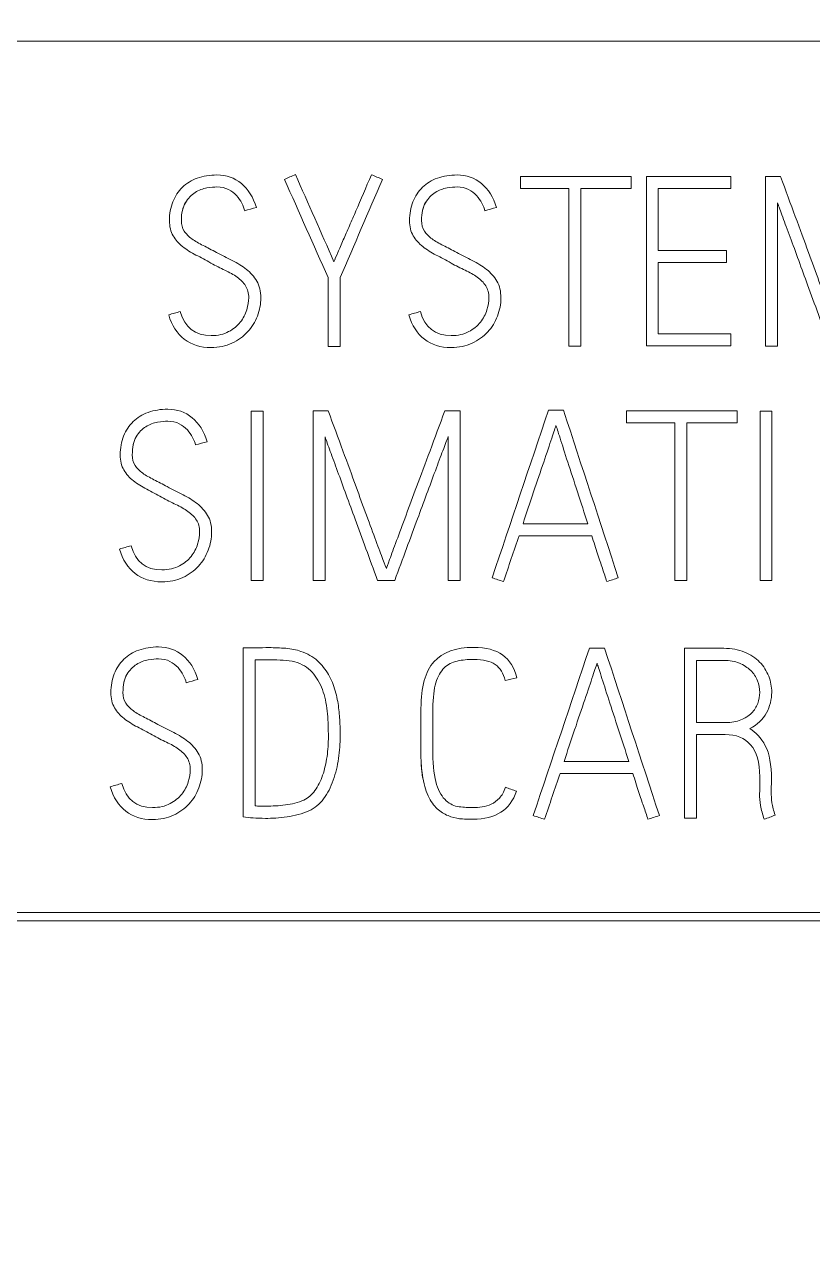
# Model space of a CAD drawing. Header units: millimetres. Extents: x 0 to 1189, y 0 to 841.
# Drawn here: x 1012.68 to 1021.97, y 307.97 to 322.42 of the extents above; entities that cross this region are included whole.
import ezdxf

# ---------------------------------------------------------------- set-up
doc = ezdxf.new("R2010")
doc.units = ezdxf.units.MM
doc.layers.add('1', color=7, linetype='Continuous')

msp = doc.modelspace()

# ---------------------------------------------------------------- linework, layer by layer
at = {"layer": '1', "color": 7, "linetype": 'Continuous', "lineweight": 13}
for p, q in [((1035.36, 322.225), (985.932, 322.225)), ((1031.925, 311.961), (882.266, 311.961)), ((882.368, 311.861), (1031.825, 311.861))]:
    msp.add_line(p, q, dxfattribs=at)
for points, knots in [([(950.48, 224.19), (898.21, 224.19), (842.672, 224.19), (783.868, 224.19), (777.143, 224.19), (773.452, 224.19), (772.941, 224.19), (772.593, 224.19), (772.362, 224.19), (771.984, 224.197), (770.669, 224.274), (768.364, 224.788), (765.613, 226.213), (763.316, 228.292), (761.893, 230.477), (761.135, 232.357), (760.808, 233.611), (760.648, 234.609), (760.587, 235.255), (760.568, 235.699), (760.562, 235.924), (760.562, 236.058), (760.562, 236.216), (760.561, 236.445), (760.562, 237.055), (760.562, 237.972), (760.561, 238.996), (760.562, 245.938), (760.562, 259.005), (760.562, 298.004), (760.561, 356.81), (760.562, 415.607), (760.561, 449.918), (760.562, 458.897), (760.561, 461.761), (760.562, 463.181), (760.561, 463.91), (760.562, 464.25), (760.562, 464.466), (760.565, 464.602), (760.567, 464.681), (760.585, 465.198), (760.689, 466.243), (761.139, 468.204), (762.201, 470.586), (764.142, 473), (766.634, 474.84), (769.058, 475.801), (770.812, 476.128), (771.698, 476.205), (772.208, 476.226), (772.877, 476.227), (773.791, 476.227), (775.425, 476.227), (779.916, 476.227), (790.535, 476.227), (852.604, 476.227), (963.681, 476.227), (1071.488, 476.227), (1130.292, 476.227), (1137.017, 476.227), (1140.708, 476.227), (1141.22, 476.227), (1141.568, 476.227), (1141.799, 476.227), (1142.176, 476.22), (1143.491, 476.143), (1145.796, 475.628), (1148.547, 474.204), (1150.844, 472.125), (1152.267, 469.94), (1153.026, 468.06), (1153.353, 466.806), (1153.512, 465.807), (1153.573, 465.161), (1153.593, 464.718), (1153.598, 464.492), (1153.598, 464.359), (1153.599, 464.201), (1153.599, 463.972), (1153.599, 463.361), (1153.599, 462.444), (1153.599, 461.421), (1153.599, 454.479), (1153.599, 441.411), (1153.599, 402.413), (1153.599, 343.606), (1153.599, 284.809), (1153.599, 250.498), (1153.599, 241.52), (1153.599, 238.655), (1153.599, 237.235), (1153.599, 236.506), (1153.599, 236.167), (1153.598, 235.951), (1153.595, 235.814), (1153.593, 235.735), (1153.575, 235.218), (1153.471, 234.174), (1153.021, 232.213), (1151.96, 229.831), (1150.019, 227.417), (1147.526, 225.577), (1145.102, 224.616), (1143.349, 224.288), (1142.463, 224.211), (1141.952, 224.19), (1141.284, 224.189), (1140.369, 224.19), (1138.735, 224.189), (1134.244, 224.19), (1123.625, 224.189), (1061.556, 224.19), (1002.751, 224.19), (950.48, 224.19)], [0, 0, 0, 0, 0.125, 0.132812, 0.140625, 0.141113, 0.141602, 0.141846, 0.141968, 0.14209, 0.142578, 0.144531, 0.146484, 0.148438, 0.150391, 0.151367, 0.152344, 0.152832, 0.15332, 0.153564, 0.153687, 0.153748, 0.153809, 0.154053, 0.154297, 0.155273, 0.15625, 0.156738, 0.171875, 0.1875, 0.25, 0.3125, 0.328125, 0.332031, 0.333984, 0.334961, 0.335449, 0.335693, 0.335815, 0.335876, 0.335938, 0.335968, 0.336914, 0.337891, 0.339844, 0.341797, 0.34375, 0.345703, 0.34668, 0.347168, 0.347412, 0.347656, 0.348633, 0.349609, 0.351562, 0.359375, 0.375, 0.5, 0.625, 0.632812, 0.640625, 0.641113, 0.641602, 0.641846, 0.641968, 0.64209, 0.642578, 0.644531, 0.646484, 0.648438, 0.650391, 0.651367, 0.652344, 0.652832, 0.65332, 0.653564, 0.653687, 0.653748, 0.653809, 0.654053, 0.654297, 0.655273, 0.65625, 0.656738, 0.671875, 0.6875, 0.75, 0.8125, 0.828125, 0.832031, 0.833984, 0.834961, 0.835449, 0.835693, 0.835815, 0.835876, 0.835938, 0.835968, 0.836914, 0.837891, 0.839844, 0.841797, 0.84375, 0.845703, 0.84668, 0.847168, 0.847412, 0.847656, 0.848633, 0.849609, 0.851562, 0.859375, 0.875, 1, 1, 1, 1]), ([(950.48, 229.19), (1002.751, 229.19), (1061.556, 229.19), (1123.625, 229.189), (1134.244, 229.19), (1138.735, 229.189), (1140.37, 229.19), (1141.282, 229.189), (1141.846, 229.19), (1142.143, 229.202), (1142.671, 229.248), (1143.709, 229.442), (1145.079, 229.985), (1146.528, 231.055), (1147.657, 232.459), (1148.257, 233.804), (1148.527, 234.984), (1148.584, 235.552), (1148.596, 235.897), (1148.597, 235.942), (1148.598, 236.007), (1148.599, 236.173), (1148.599, 236.508), (1148.599, 237.235), (1148.599, 238.656), (1148.599, 241.52), (1148.599, 250.498), (1148.599, 284.809), (1148.599, 343.606), (1148.599, 402.413), (1148.599, 441.411), (1148.599, 454.479), (1148.599, 461.42), (1148.599, 462.444), (1148.599, 463.364), (1148.599, 463.97), (1148.599, 464.192), (1148.598, 464.347), (1148.598, 464.426), (1148.595, 464.548), (1148.583, 464.816), (1148.549, 465.178), (1148.453, 465.778), (1148.269, 466.487), (1147.812, 467.618), (1147.008, 468.853), (1145.673, 470.062), (1144.073, 470.89), (1142.795, 471.175), (1141.985, 471.223), (1141.755, 471.227), (1141.567, 471.227), (1141.218, 471.227), (1140.709, 471.227), (1137.018, 471.227), (1130.292, 471.227), (1071.488, 471.227), (963.681, 471.227), (852.604, 471.227), (790.535, 471.227), (779.916, 471.227), (775.426, 471.227), (773.79, 471.227), (772.879, 471.227), (772.314, 471.227), (772.018, 471.214), (771.489, 471.168), (770.451, 470.975), (769.081, 470.431), (767.632, 469.362), (766.503, 467.958), (765.904, 466.612), (765.633, 465.433), (765.577, 464.865), (765.565, 464.52), (765.563, 464.474), (765.562, 464.409), (765.562, 464.243), (765.561, 463.909), (765.562, 463.182), (765.561, 461.761), (765.562, 458.897), (765.561, 449.918), (765.562, 415.607), (765.561, 356.81), (765.562, 298.004), (765.562, 259.005), (765.562, 245.938), (765.561, 238.996), (765.562, 237.973), (765.562, 237.053), (765.561, 236.447), (765.562, 236.225), (765.562, 236.07), (765.562, 235.991), (765.565, 235.869), (765.577, 235.601), (765.611, 235.238), (765.707, 234.638), (765.892, 233.929), (766.348, 232.798), (767.152, 231.564), (768.488, 230.355), (770.087, 229.527), (771.365, 229.241), (772.176, 229.194), (772.406, 229.19), (772.594, 229.19), (772.943, 229.19), (773.452, 229.19), (777.143, 229.19), (783.868, 229.19), (842.672, 229.19), (898.21, 229.19), (950.48, 229.19)], [0, 0, 0, 0, 0.125, 0.140625, 0.148438, 0.150391, 0.151367, 0.152344, 0.152588, 0.152832, 0.15332, 0.154297, 0.15625, 0.158203, 0.160156, 0.162109, 0.163086, 0.164032, 0.164062, 0.164124, 0.164185, 0.164307, 0.164551, 0.165039, 0.166016, 0.167969, 0.171875, 0.1875, 0.25, 0.3125, 0.328125, 0.343262, 0.34375, 0.344727, 0.345703, 0.345947, 0.346191, 0.346252, 0.346313, 0.346436, 0.34668, 0.347168, 0.347656, 0.348633, 0.349609, 0.351562, 0.353516, 0.355469, 0.357422, 0.35791, 0.358032, 0.358154, 0.358398, 0.358887, 0.359375, 0.367188, 0.375, 0.5, 0.625, 0.640625, 0.648438, 0.650391, 0.651367, 0.652344, 0.652588, 0.652832, 0.65332, 0.654297, 0.65625, 0.658203, 0.660156, 0.662109, 0.663086, 0.664032, 0.664062, 0.664124, 0.664185, 0.664307, 0.664551, 0.665039, 0.666016, 0.667969, 0.671875, 0.6875, 0.75, 0.8125, 0.828125, 0.843262, 0.84375, 0.844727, 0.845703, 0.845947, 0.846191, 0.846252, 0.846313, 0.846436, 0.84668, 0.847168, 0.847656, 0.848633, 0.849609, 0.851562, 0.853516, 0.855469, 0.857422, 0.85791, 0.858032, 0.858154, 0.858398, 0.858887, 0.859375, 0.867188, 0.875, 1, 1, 1, 1]), ([(1015.414, 320.265), (1015.377, 320.388), (1015.318, 320.482), (1015.157, 320.615), (1015.061, 320.648), (1014.865, 320.648), (1014.788, 320.636), (1014.649, 320.586), (1014.591, 320.55), (1014.495, 320.456), (1014.457, 320.399), (1014.43, 320.332)], [0, 0, 0, 0, 0.232472, 0.232472, 0.465525, 0.465525, 0.643868, 0.643868, 0.821934, 0.821934, 1, 1, 1, 1]), ([(1016.77, 320.651), (1016.705, 320.499), (1016.644, 320.357), (1016.563, 320.167), (1016.538, 320.109), (1016.486, 319.992), (1016.462, 319.936), (1016.416, 319.829), (1016.394, 319.78), (1016.375, 319.736)], [0, 0, 0, 0, 0.436564, 0.436564, 0.623629, 0.623629, 0.811098, 0.811098, 1, 1, 1, 1]), ([(1018.243, 320.265), (1018.207, 320.388), (1018.148, 320.482), (1017.987, 320.615), (1017.891, 320.648), (1017.695, 320.648), (1017.618, 320.636), (1017.479, 320.586), (1017.421, 320.55), (1017.324, 320.456), (1017.287, 320.399), (1017.26, 320.332)], [0, 0, 0, 0, 0.232472, 0.232472, 0.465525, 0.465525, 0.643868, 0.643868, 0.821934, 0.821934, 1, 1, 1, 1]), ([(1014.945, 319.736), (1014.889, 319.765), (1014.837, 319.792), (1014.737, 319.843), (1014.693, 319.868), (1014.617, 319.922), (1014.587, 319.953), (1014.542, 320.021), (1014.531, 320.062), (1014.531, 320.199), (1014.547, 320.269), (1014.61, 320.375), (1014.648, 320.415), (1014.737, 320.47), (1014.783, 320.488), (1014.879, 320.503), (1014.919, 320.507), (1015.002, 320.507), (1015.047, 320.497), (1015.123, 320.458), (1015.155, 320.434), (1015.207, 320.377), (1015.227, 320.346), (1015.259, 320.282), (1015.27, 320.253), (1015.278, 320.227)], [0, 0, 0, 0, 0.042387, 0.042387, 0.085004, 0.085004, 0.127442, 0.127442, 0.169689, 0.169689, 0.247935, 0.247935, 0.32618, 0.32618, 0.404694, 0.404694, 0.483208, 0.483208, 0.612376, 0.612376, 0.741544, 0.741544, 0.869959, 0.869959, 1, 1, 1, 1]), ([(1014.544, 320.232), (1014.552, 320.267), (1014.563, 320.297), (1014.61, 320.375), (1014.648, 320.415), (1014.737, 320.47), (1014.783, 320.488), (1014.879, 320.503), (1014.919, 320.507), (1015.002, 320.507), (1015.047, 320.497), (1015.123, 320.458), (1015.155, 320.434), (1015.207, 320.377), (1015.227, 320.346), (1015.259, 320.282), (1015.27, 320.253), (1015.278, 320.227)], [0, 0, 0, 0, 0.048226, 0.048226, 0.147249, 0.147249, 0.246612, 0.246612, 0.345975, 0.345975, 0.509444, 0.509444, 0.672912, 0.672912, 0.835427, 0.835427, 1, 1, 1, 1]), ([(1017.775, 319.736), (1017.719, 319.765), (1017.666, 319.792), (1017.567, 319.843), (1017.523, 319.868), (1017.447, 319.922), (1017.417, 319.953), (1017.372, 320.021), (1017.361, 320.062), (1017.361, 320.199), (1017.377, 320.269), (1017.44, 320.375), (1017.478, 320.415), (1017.567, 320.47), (1017.613, 320.488), (1017.709, 320.503), (1017.749, 320.507), (1017.832, 320.507), (1017.877, 320.497), (1017.953, 320.458), (1017.984, 320.434), (1018.036, 320.377), (1018.057, 320.346), (1018.089, 320.282), (1018.1, 320.253), (1018.108, 320.227)], [0, 0, 0, 0, 0.042387, 0.042387, 0.085004, 0.085004, 0.127442, 0.127442, 0.169689, 0.169689, 0.247935, 0.247935, 0.32618, 0.32618, 0.404694, 0.404694, 0.483208, 0.483208, 0.612376, 0.612376, 0.741544, 0.741544, 0.869959, 0.869959, 1, 1, 1, 1]), ([(1017.374, 320.232), (1017.381, 320.267), (1017.393, 320.297), (1017.44, 320.375), (1017.478, 320.415), (1017.567, 320.47), (1017.613, 320.488), (1017.709, 320.503), (1017.749, 320.507), (1017.832, 320.507), (1017.877, 320.497), (1017.953, 320.458), (1017.984, 320.434), (1018.036, 320.377), (1018.057, 320.346), (1018.089, 320.282), (1018.1, 320.253), (1018.108, 320.227)], [0, 0, 0, 0, 0.048226, 0.048226, 0.147249, 0.147249, 0.246612, 0.246612, 0.345975, 0.345975, 0.509444, 0.509444, 0.672912, 0.672912, 0.835427, 0.835427, 1, 1, 1, 1]), ([(1014.43, 320.332), (1014.403, 320.265), (1014.39, 320.192), (1014.39, 320.04), (1014.404, 319.981), (1014.462, 319.884), (1014.499, 319.842), (1014.592, 319.768), (1014.644, 319.735), (1014.761, 319.676), (1014.819, 319.644), (1014.935, 319.579), (1014.991, 319.551), (1015.098, 319.501), (1015.146, 319.474), (1015.229, 319.415), (1015.263, 319.381), (1015.312, 319.305), (1015.325, 319.258), (1015.325, 319.158), (1015.317, 319.111), (1015.285, 319.007), (1015.26, 318.959), (1015.19, 318.87), (1015.144, 318.833), (1015.031, 318.772), (1014.963, 318.756), (1014.691, 318.756), (1014.569, 318.851), (1014.518, 319.04)], [0, 0, 0, 0, 0.084609, 0.084609, 0.157936, 0.157936, 0.231264, 0.231264, 0.304526, 0.304526, 0.377962, 0.377962, 0.448587, 0.448587, 0.518849, 0.518849, 0.589764, 0.589764, 0.661418, 0.661418, 0.714841, 0.714841, 0.768167, 0.768167, 0.821493, 0.821493, 0.875067, 0.875067, 1, 1, 1, 1]), ([(1017.26, 320.332), (1017.233, 320.265), (1017.22, 320.192), (1017.22, 320.04), (1017.234, 319.981), (1017.292, 319.884), (1017.329, 319.842), (1017.422, 319.768), (1017.474, 319.735), (1017.59, 319.676), (1017.649, 319.644), (1017.765, 319.579), (1017.821, 319.551), (1017.928, 319.501), (1017.976, 319.474), (1018.059, 319.415), (1018.092, 319.381), (1018.142, 319.305), (1018.155, 319.258), (1018.155, 319.158), (1018.147, 319.111), (1018.115, 319.007), (1018.09, 318.959), (1018.02, 318.87), (1017.974, 318.833), (1017.861, 318.772), (1017.792, 318.756), (1017.52, 318.756), (1017.399, 318.851), (1017.347, 319.04)], [0, 0, 0, 0, 0.084609, 0.084609, 0.157936, 0.157936, 0.231264, 0.231264, 0.304526, 0.304526, 0.377962, 0.377962, 0.448587, 0.448587, 0.518849, 0.518849, 0.589764, 0.589764, 0.661418, 0.661418, 0.714841, 0.714841, 0.768167, 0.768167, 0.821493, 0.821493, 0.875067, 0.875067, 1, 1, 1, 1]), ([(1021.556, 320.321), (1021.571, 320.278), (1021.591, 320.222), (1021.643, 320.081), (1021.672, 320.003), (1021.737, 319.829), (1021.771, 319.737), (1021.841, 319.543), (1021.876, 319.447), (1021.994, 319.129), (1022.08, 318.889), (1022.175, 318.631)], [0, 0, 0, 0, 0.155893, 0.155893, 0.312693, 0.312693, 0.470232, 0.470232, 0.627286, 0.627286, 1, 1, 1, 1]), ([(1014.381, 319.001), (1014.418, 318.875), (1014.48, 318.779), (1014.65, 318.648), (1014.755, 318.615), (1014.972, 318.615), (1015.053, 318.632), (1015.2, 318.7), (1015.261, 318.745), (1015.361, 318.854), (1015.399, 318.916), (1015.453, 319.057), (1015.467, 319.128), (1015.467, 319.278), (1015.451, 319.344), (1015.388, 319.451), (1015.347, 319.497), (1015.247, 319.575), (1015.192, 319.609), (1015.068, 319.67), (1015.006, 319.702), (1014.945, 319.736)], [0, 0, 0, 0, 0.125064, 0.125064, 0.250129, 0.250129, 0.340472, 0.340472, 0.430815, 0.430815, 0.521438, 0.521438, 0.61168, 0.61168, 0.709125, 0.709125, 0.80657, 0.80657, 0.903285, 0.903285, 1, 1, 1, 1]), ([(1017.211, 319.001), (1017.248, 318.875), (1017.309, 318.779), (1017.479, 318.648), (1017.585, 318.615), (1017.802, 318.615), (1017.883, 318.632), (1018.029, 318.7), (1018.091, 318.745), (1018.191, 318.854), (1018.229, 318.916), (1018.283, 319.057), (1018.296, 319.128), (1018.296, 319.278), (1018.281, 319.344), (1018.218, 319.451), (1018.177, 319.497), (1018.077, 319.575), (1018.021, 319.609), (1017.897, 319.67), (1017.836, 319.702), (1017.775, 319.736)], [0, 0, 0, 0, 0.125064, 0.125064, 0.250129, 0.250129, 0.340472, 0.340472, 0.430815, 0.430815, 0.521438, 0.521438, 0.61168, 0.61168, 0.709125, 0.709125, 0.80657, 0.80657, 0.903285, 0.903285, 1, 1, 1, 1]), ([(1022.28, 318.773), (1022.275, 318.784), (1022.261, 318.819), (1022.216, 318.937), (1022.189, 319.011), (1022.122, 319.189), (1022.085, 319.288), (1022.004, 319.509), (1021.963, 319.621), (1021.922, 319.735)], [0, 0, 0, 0, 0.250446, 0.250446, 0.500424, 0.500424, 0.750086, 0.750086, 1, 1, 1, 1]), ([(1014.834, 317.506), (1014.797, 317.629), (1014.738, 317.723), (1014.577, 317.856), (1014.482, 317.889), (1014.286, 317.889), (1014.208, 317.877), (1014.07, 317.827), (1014.011, 317.791), (1013.915, 317.697), (1013.877, 317.64), (1013.85, 317.573)], [0, 0, 0, 0, 0.232472, 0.232472, 0.465525, 0.465525, 0.643868, 0.643868, 0.821934, 0.821934, 1, 1, 1, 1]), ([(1017.636, 317.872), (1017.514, 317.54), (1017.403, 317.241), (1017.259, 316.862), (1017.219, 316.75), (1017.137, 316.529), (1017.101, 316.43), (1017.034, 316.253), (1017.006, 316.179), (1016.964, 316.06), (1016.952, 316.025), (1016.948, 316.014)], [0, 0, 0, 0, 0.36619, 0.36619, 0.52467, 0.52467, 0.683151, 0.683151, 0.841432, 0.841432, 1, 1, 1, 1]), ([(1014.365, 316.977), (1014.31, 317.006), (1014.257, 317.033), (1014.157, 317.084), (1014.113, 317.109), (1014.037, 317.163), (1014.007, 317.194), (1013.963, 317.262), (1013.952, 317.303), (1013.952, 317.44), (1013.967, 317.51), (1014.03, 317.616), (1014.068, 317.656), (1014.157, 317.711), (1014.203, 317.729), (1014.299, 317.744), (1014.339, 317.748), (1014.422, 317.748), (1014.467, 317.738), (1014.543, 317.699), (1014.575, 317.675), (1014.627, 317.618), (1014.648, 317.587), (1014.679, 317.523), (1014.691, 317.494), (1014.698, 317.468)], [0, 0, 0, 0, 0.042387, 0.042387, 0.085004, 0.085004, 0.127442, 0.127442, 0.169689, 0.169689, 0.247935, 0.247935, 0.32618, 0.32618, 0.404694, 0.404694, 0.483208, 0.483208, 0.612376, 0.612376, 0.741544, 0.741544, 0.869959, 0.869959, 1, 1, 1, 1]), ([(1013.964, 317.473), (1013.972, 317.508), (1013.983, 317.538), (1014.03, 317.616), (1014.068, 317.656), (1014.157, 317.711), (1014.203, 317.729), (1014.299, 317.744), (1014.339, 317.748), (1014.422, 317.748), (1014.467, 317.738), (1014.543, 317.699), (1014.575, 317.675), (1014.627, 317.618), (1014.648, 317.587), (1014.679, 317.523), (1014.691, 317.494), (1014.698, 317.468)], [0, 0, 0, 0, 0.048226, 0.048226, 0.147249, 0.147249, 0.246612, 0.246612, 0.345975, 0.345975, 0.509444, 0.509444, 0.672912, 0.672912, 0.835427, 0.835427, 1, 1, 1, 1]), ([(1018.945, 317.698), (1018.953, 317.676), (1018.969, 317.625), (1019.019, 317.468), (1019.049, 317.375), (1019.119, 317.158), (1019.158, 317.041), (1019.24, 316.787), (1019.281, 316.663), (1019.32, 316.541)], [0, 0, 0, 0, 0.25019, 0.25019, 0.50038, 0.50038, 0.750091, 0.750091, 1, 1, 1, 1]), ([(1013.85, 317.573), (1013.824, 317.506), (1013.81, 317.433), (1013.81, 317.281), (1013.824, 317.222), (1013.882, 317.125), (1013.919, 317.083), (1014.012, 317.009), (1014.064, 316.976), (1014.181, 316.917), (1014.239, 316.885), (1014.355, 316.82), (1014.411, 316.792), (1014.519, 316.742), (1014.566, 316.715), (1014.649, 316.656), (1014.683, 316.622), (1014.733, 316.546), (1014.745, 316.499), (1014.745, 316.399), (1014.737, 316.352), (1014.706, 316.248), (1014.68, 316.2), (1014.61, 316.111), (1014.564, 316.074), (1014.452, 316.013), (1014.383, 315.997), (1014.111, 315.997), (1013.99, 316.092), (1013.938, 316.281)], [0, 0, 0, 0, 0.084609, 0.084609, 0.157936, 0.157936, 0.231264, 0.231264, 0.304526, 0.304526, 0.377962, 0.377962, 0.448588, 0.448588, 0.518849, 0.518849, 0.589764, 0.589764, 0.661418, 0.661418, 0.714841, 0.714841, 0.768167, 0.768167, 0.821493, 0.821493, 0.875067, 0.875067, 1, 1, 1, 1]), ([(1016.224, 317.562), (1016.239, 317.519), (1016.259, 317.463), (1016.311, 317.322), (1016.34, 317.244), (1016.404, 317.07), (1016.438, 316.978), (1016.508, 316.784), (1016.544, 316.688), (1016.661, 316.37), (1016.748, 316.13), (1016.842, 315.872)], [0, 0, 0, 0, 0.155893, 0.155893, 0.312693, 0.312693, 0.470232, 0.470232, 0.627286, 0.627286, 1, 1, 1, 1]), ([(1017.045, 315.872), (1017.141, 316.133), (1017.231, 316.375), (1017.35, 316.695), (1017.385, 316.792), (1017.457, 316.986), (1017.491, 317.078), (1017.556, 317.252), (1017.585, 317.331), (1017.639, 317.471), (1017.66, 317.527), (1017.675, 317.567)], [0, 0, 0, 0, 0.368387, 0.368387, 0.526359, 0.526359, 0.684151, 0.684151, 0.841743, 0.841743, 1, 1, 1, 1]), ([(1018.557, 316.541), (1018.597, 316.663), (1018.639, 316.787), (1018.724, 317.041), (1018.764, 317.158), (1018.838, 317.375), (1018.869, 317.468), (1018.895, 317.547)], [0, 0, 0, 0, 0.333201, 0.333201, 0.666133, 0.666133, 1, 1, 1, 1]), ([(1013.802, 316.242), (1013.839, 316.116), (1013.9, 316.02), (1014.07, 315.889), (1014.175, 315.856), (1014.392, 315.856), (1014.474, 315.873), (1014.62, 315.941), (1014.681, 315.986), (1014.781, 316.095), (1014.82, 316.157), (1014.873, 316.298), (1014.887, 316.369), (1014.887, 316.519), (1014.871, 316.585), (1014.808, 316.692), (1014.767, 316.738), (1014.668, 316.816), (1014.612, 316.85), (1014.488, 316.911), (1014.426, 316.943), (1014.365, 316.977)], [0, 0, 0, 0, 0.125064, 0.125064, 0.250129, 0.250129, 0.340472, 0.340472, 0.430815, 0.430815, 0.521438, 0.521438, 0.61168, 0.61168, 0.709125, 0.709125, 0.806569, 0.806569, 0.903285, 0.903285, 1, 1, 1, 1]), ([(1016.948, 316.014), (1016.942, 316.025), (1016.928, 316.06), (1016.884, 316.178), (1016.856, 316.252), (1016.789, 316.43), (1016.753, 316.529), (1016.671, 316.75), (1016.63, 316.862), (1016.59, 316.976)], [0, 0, 0, 0, 0.250447, 0.250447, 0.500424, 0.500424, 0.750087, 0.750087, 1, 1, 1, 1]), ([(1019.367, 316.399), (1019.391, 316.322), (1019.414, 316.25), (1019.456, 316.121), (1019.475, 316.065), (1019.512, 315.959), (1019.53, 315.907), (1019.544, 315.859)], [0, 0, 0, 0, 0.312745, 0.312745, 0.62549, 0.62549, 1, 1, 1, 1]), ([(1014.724, 314.706), (1014.687, 314.829), (1014.628, 314.923), (1014.467, 315.056), (1014.372, 315.089), (1014.176, 315.089), (1014.098, 315.077), (1013.96, 315.027), (1013.901, 314.991), (1013.805, 314.897), (1013.767, 314.84), (1013.74, 314.773)], [0, 0, 0, 0, 0.232472, 0.232472, 0.465525, 0.465525, 0.643868, 0.643868, 0.821934, 0.821934, 1, 1, 1, 1]), ([(1018.483, 314.726), (1018.429, 314.964), (1018.261, 315.084), (1017.765, 315.084), (1017.608, 315.027), (1017.507, 314.914)], [0, 0, 0, 0, 0.571038, 0.571038, 1, 1, 1, 1]), ([(1021.167, 315.028), (1021.096, 315.058), (1021.014, 315.073), (1020.768, 315.073), (1020.615, 315.073), (1020.461, 315.073)], [0, 0, 0, 0, 0.37586, 0.37586, 1, 1, 1, 1]), ([(1014.255, 314.177), (1014.2, 314.206), (1014.147, 314.233), (1014.047, 314.284), (1014.003, 314.309), (1013.927, 314.363), (1013.897, 314.394), (1013.853, 314.462), (1013.842, 314.503), (1013.842, 314.64), (1013.857, 314.71), (1013.92, 314.816), (1013.958, 314.856), (1014.047, 314.911), (1014.093, 314.929), (1014.189, 314.944), (1014.229, 314.948), (1014.312, 314.948), (1014.357, 314.938), (1014.433, 314.899), (1014.465, 314.875), (1014.517, 314.818), (1014.538, 314.787), (1014.569, 314.723), (1014.581, 314.694), (1014.588, 314.668)], [0, 0, 0, 0, 0.042387, 0.042387, 0.085004, 0.085004, 0.127442, 0.127442, 0.169689, 0.169689, 0.247935, 0.247935, 0.32618, 0.32618, 0.404694, 0.404694, 0.483208, 0.483208, 0.612376, 0.612376, 0.741544, 0.741544, 0.869959, 0.869959, 1, 1, 1, 1]), ([(1013.854, 314.673), (1013.862, 314.708), (1013.873, 314.738), (1013.92, 314.816), (1013.958, 314.856), (1014.047, 314.911), (1014.093, 314.929), (1014.189, 314.944), (1014.229, 314.948), (1014.312, 314.948), (1014.357, 314.938), (1014.433, 314.899), (1014.465, 314.875), (1014.517, 314.818), (1014.538, 314.787), (1014.569, 314.723), (1014.581, 314.694), (1014.588, 314.668)], [0, 0, 0, 0, 0.048226, 0.048226, 0.147249, 0.147249, 0.246612, 0.246612, 0.345975, 0.345975, 0.509444, 0.509444, 0.672912, 0.672912, 0.835427, 0.835427, 1, 1, 1, 1]), ([(1015.401, 314.937), (1015.474, 314.937), (1015.547, 314.937), (1015.67, 314.937), (1015.719, 314.934), (1015.815, 314.925), (1015.858, 314.916), (1015.895, 314.904)], [0, 0, 0, 0, 0.423233, 0.423233, 0.711712, 0.711712, 1, 1, 1, 1]), ([(1015.895, 314.904), (1015.978, 314.876), (1016.043, 314.831), (1016.139, 314.709), (1016.176, 314.638), (1016.229, 314.478), (1016.245, 314.391), (1016.26, 314.209), (1016.263, 314.119), (1016.263, 313.955), (1016.258, 313.876), (1016.236, 313.719), (1016.219, 313.646), (1016.172, 313.509), (1016.142, 313.449), (1016.068, 313.348), (1016.025, 313.31), (1015.975, 313.286)], [0, 0, 0, 0, 0.132322, 0.132322, 0.264191, 0.264191, 0.396402, 0.396402, 0.528614, 0.528614, 0.64642, 0.64642, 0.764227, 0.764227, 0.881857, 0.881857, 1, 1, 1, 1]), ([(1016.033, 313.158), (1016.102, 313.19), (1016.159, 313.237), (1016.254, 313.365), (1016.292, 313.438), (1016.349, 313.601), (1016.37, 313.686), (1016.396, 313.866), (1016.402, 313.953), (1016.402, 314.08), (1016.401, 314.131), (1016.398, 314.247), (1016.392, 314.309), (1016.376, 314.438), (1016.363, 314.504), (1016.325, 314.639), (1016.299, 314.703), (1016.231, 314.823), (1016.187, 314.877), (1016.082, 314.974), (1016.016, 315.011), (1015.939, 315.037)], [0, 0, 0, 0, 0.143728, 0.143728, 0.286601, 0.286601, 0.429661, 0.429661, 0.572644, 0.572644, 0.643851, 0.643851, 0.71507, 0.71507, 0.786337, 0.786337, 0.857273, 0.857273, 0.928511, 0.928511, 1, 1, 1, 1]), ([(1017.507, 314.914), (1017.405, 314.802), (1017.354, 314.618), (1017.354, 314.189), (1017.354, 314.014), (1017.354, 313.708), (1017.364, 313.599), (1017.402, 313.422), (1017.429, 313.348), (1017.496, 313.232), (1017.533, 313.188), (1017.618, 313.127), (1017.662, 313.104), (1017.753, 313.074), (1017.798, 313.065), (1017.889, 313.06), (1017.931, 313.059), (1018.232, 313.059), (1018.403, 313.169), (1018.48, 313.389)], [0, 0, 0, 0, 0.122304, 0.122304, 0.20711, 0.20711, 0.269733, 0.269733, 0.332356, 0.332356, 0.394823, 0.394823, 0.456962, 0.456962, 0.5191, 0.5191, 0.581239, 0.581239, 1, 1, 1, 1]), ([(1018.075, 313.204), (1018.038, 313.2), (1018.003, 313.197), (1017.916, 313.197), (1017.861, 313.2), (1017.748, 313.214), (1017.697, 313.237), (1017.604, 313.319), (1017.567, 313.382), (1017.51, 313.556), (1017.495, 313.679), (1017.495, 314.014), (1017.495, 314.189), (1017.495, 314.491), (1017.507, 314.592), (1017.553, 314.743), (1017.586, 314.802), (1017.671, 314.883), (1017.722, 314.91), (1017.84, 314.936), (1017.906, 314.942), (1018.087, 314.942), (1018.171, 314.922), (1018.288, 314.843), (1018.327, 314.779), (1018.347, 314.693)], [0, 0, 0, 0, 0.054619, 0.054619, 0.143235, 0.143235, 0.231267, 0.231267, 0.319983, 0.319983, 0.408389, 0.408389, 0.505949, 0.505949, 0.575921, 0.575921, 0.64598, 0.64598, 0.716332, 0.716332, 0.786599, 0.786599, 0.893155, 0.893155, 1, 1, 1, 1]), ([(1020.603, 314.931), (1020.709, 314.931), (1020.815, 314.931), (1020.992, 314.931), (1021.054, 314.92), (1021.159, 314.876), (1021.203, 314.847), (1021.24, 314.812)], [0, 0, 0, 0, 0.429184, 0.429184, 0.713484, 0.713484, 1, 1, 1, 1]), ([(1021.23, 314.127), (1021.319, 314.173), (1021.384, 314.235), (1021.467, 314.39), (1021.488, 314.471), (1021.488, 314.619), (1021.476, 314.682), (1021.428, 314.806), (1021.392, 314.862), (1021.298, 314.96), (1021.239, 314.999), (1021.167, 315.028)], [0, 0, 0, 0, 0.231737, 0.231737, 0.46269, 0.46269, 0.642008, 0.642008, 0.821326, 0.821326, 1, 1, 1, 1]), ([(1013.74, 314.773), (1013.714, 314.706), (1013.7, 314.633), (1013.7, 314.481), (1013.714, 314.422), (1013.772, 314.325), (1013.809, 314.283), (1013.902, 314.209), (1013.954, 314.176), (1014.071, 314.117), (1014.129, 314.085), (1014.245, 314.02), (1014.301, 313.992), (1014.409, 313.942), (1014.456, 313.915), (1014.539, 313.856), (1014.573, 313.822), (1014.622, 313.746), (1014.635, 313.699), (1014.635, 313.599), (1014.627, 313.552), (1014.596, 313.448), (1014.57, 313.4), (1014.5, 313.311), (1014.454, 313.274), (1014.342, 313.213), (1014.273, 313.197), (1014.001, 313.197), (1013.88, 313.292), (1013.828, 313.481)], [0, 0, 0, 0, 0.084609, 0.084609, 0.157936, 0.157936, 0.231264, 0.231264, 0.304526, 0.304526, 0.377962, 0.377962, 0.448588, 0.448588, 0.518849, 0.518849, 0.589764, 0.589764, 0.661418, 0.661418, 0.714841, 0.714841, 0.768167, 0.768167, 0.821493, 0.821493, 0.875067, 0.875067, 1, 1, 1, 1]), ([(1019.429, 314.898), (1019.437, 314.876), (1019.453, 314.825), (1019.503, 314.668), (1019.533, 314.575), (1019.602, 314.358), (1019.641, 314.241), (1019.724, 313.987), (1019.765, 313.863), (1019.804, 313.741)], [0, 0, 0, 0, 0.25019, 0.25019, 0.50038, 0.50038, 0.750091, 0.750091, 1, 1, 1, 1]), ([(1021.24, 314.812), (1021.276, 314.777), (1021.302, 314.737), (1021.338, 314.646), (1021.346, 314.6), (1021.346, 314.51), (1021.339, 314.466), (1021.323, 314.424)], [0, 0, 0, 0, 0.337469, 0.337469, 0.674938, 0.674938, 1, 1, 1, 1]), ([(1019.041, 313.741), (1019.081, 313.863), (1019.123, 313.987), (1019.208, 314.241), (1019.248, 314.358), (1019.322, 314.575), (1019.353, 314.668), (1019.379, 314.747)], [0, 0, 0, 0, 0.333201, 0.333201, 0.666133, 0.666133, 1, 1, 1, 1]), ([(1021.249, 314.31), (1021.216, 314.276), (1021.174, 314.25), (1021.072, 314.209), (1021.012, 314.199), (1020.83, 314.199), (1020.716, 314.199), (1020.603, 314.199)], [0, 0, 0, 0, 0.274112, 0.274112, 0.546657, 0.546657, 1, 1, 1, 1]), ([(1013.692, 313.442), (1013.729, 313.316), (1013.79, 313.22), (1013.96, 313.089), (1014.065, 313.056), (1014.282, 313.056), (1014.363, 313.073), (1014.51, 313.141), (1014.571, 313.186), (1014.671, 313.295), (1014.71, 313.357), (1014.763, 313.498), (1014.777, 313.569), (1014.777, 313.719), (1014.761, 313.785), (1014.698, 313.892), (1014.657, 313.938), (1014.558, 314.016), (1014.502, 314.05), (1014.378, 314.111), (1014.316, 314.143), (1014.255, 314.177)], [0, 0, 0, 0, 0.125064, 0.125064, 0.250129, 0.250129, 0.340472, 0.340472, 0.430815, 0.430815, 0.521438, 0.521438, 0.61168, 0.61168, 0.709125, 0.709125, 0.806569, 0.806569, 0.903285, 0.903285, 1, 1, 1, 1]), ([(1020.603, 314.057), (1020.714, 314.057), (1020.826, 314.057), (1021.068, 314.057), (1021.168, 314.017), (1021.311, 313.856), (1021.346, 313.73), (1021.346, 313.5), (1021.346, 313.441), (1021.346, 313.383)], [0, 0, 0, 0, 0.269407, 0.269407, 0.581768, 0.581768, 0.894212, 0.894212, 1, 1, 1, 1]), ([(1021.485, 313.475), (1021.485, 313.493), (1021.485, 313.512), (1021.485, 313.7), (1021.461, 313.832), (1021.363, 314.017), (1021.302, 314.084), (1021.23, 314.127)], [0, 0, 0, 0, 0.051637, 0.051637, 0.525819, 0.525819, 1, 1, 1, 1]), ([(1017.357, 313.716), (1017.361, 313.639), (1017.37, 313.57), (1017.402, 313.422), (1017.429, 313.348), (1017.496, 313.232), (1017.533, 313.188), (1017.618, 313.127), (1017.662, 313.104), (1017.753, 313.074), (1017.798, 313.065), (1017.877, 313.061), (1017.909, 313.059), (1017.939, 313.059)], [0, 0, 0, 0, 0.12433, 0.12433, 0.309992, 0.309992, 0.49519, 0.49519, 0.679416, 0.679416, 0.863641, 0.863641, 1, 1, 1, 1]), ([(1019.851, 313.599), (1019.875, 313.522), (1019.898, 313.45), (1019.94, 313.321), (1019.959, 313.265), (1019.996, 313.159), (1020.014, 313.107), (1020.028, 313.059)], [0, 0, 0, 0, 0.312745, 0.312745, 0.62549, 0.62549, 1, 1, 1, 1]), ([(1021.53, 313.108), (1021.509, 313.16), (1021.496, 313.209), (1021.485, 313.299), (1021.482, 313.341), (1021.482, 313.396), (1021.482, 313.413), (1021.482, 313.445), (1021.483, 313.46), (1021.485, 313.475)], [0, 0, 0, 0, 0.331667, 0.331667, 0.666095, 0.666095, 0.834842, 0.834842, 1, 1, 1, 1]), ([(1021.344, 313.358), (1021.344, 313.316), (1021.348, 313.269), (1021.365, 313.17), (1021.379, 313.116), (1021.399, 313.059)], [0, 0, 0, 0, 0.5, 0.5, 1, 1, 1, 1]), ([(1015.756, 313.228), (1015.717, 313.222), (1015.679, 313.219), (1015.603, 313.215), (1015.567, 313.214), (1015.508, 313.214), (1015.483, 313.214), (1015.437, 313.214), (1015.417, 313.215), (1015.401, 313.217)], [0, 0, 0, 0, 0.283512, 0.283512, 0.564375, 0.564375, 0.782188, 0.782188, 1, 1, 1, 1]), ([(1015.975, 313.286), (1015.942, 313.271), (1015.906, 313.259), (1015.833, 313.24), (1015.795, 313.233), (1015.756, 313.228)], [0, 0, 0, 0, 0.500544, 0.500544, 1, 1, 1, 1]), ([(1018.278, 313.309), (1018.248, 313.277), (1018.216, 313.253), (1018.148, 313.22), (1018.112, 313.209), (1018.075, 313.204)], [0, 0, 0, 0, 0.499022, 0.499022, 1, 1, 1, 1]), ([(1015.259, 313.086), (1015.296, 313.083), (1015.335, 313.079), (1015.419, 313.071), (1015.467, 313.07), (1015.56, 313.07), (1015.6, 313.071), (1015.687, 313.077), (1015.731, 313.081), (1015.82, 313.094), (1015.864, 313.103), (1015.953, 313.125), (1015.994, 313.14), (1016.033, 313.158)], [0, 0, 0, 0, 0.215372, 0.215372, 0.430743, 0.430743, 0.573886, 0.573886, 0.715924, 0.715924, 0.857962, 0.857962, 1, 1, 1, 1])]:
    msp.add_open_spline(points, degree=3, knots=knots, dxfattribs=at)
for points in [[(1015.874, 320.654), (1015.831, 320.634), (1015.789, 320.615), (1015.746, 320.596)], [(1015.746, 320.596), (1015.917, 320.21), (1016.089, 319.824), (1016.26, 319.439)], [(1016.329, 319.627), (1016.177, 319.97), (1016.026, 320.312), (1015.874, 320.654)], [(1016.401, 319.439), (1016.568, 319.824), (1016.734, 320.21), (1016.901, 320.596)], [(1016.901, 320.596), (1016.857, 320.614), (1016.814, 320.633), (1016.77, 320.651)], [(1019.833, 320.629), (1019.397, 320.629), (1018.962, 320.629), (1018.526, 320.629)], [(1018.526, 320.629), (1018.526, 320.582), (1018.526, 320.534), (1018.526, 320.487)], [(1019.833, 320.487), (1019.833, 320.534), (1019.833, 320.582), (1019.833, 320.629)], [(1021.007, 320.632), (1020.675, 320.632), (1020.343, 320.632), (1020.011, 320.632)], [(1020.011, 320.632), (1020.011, 319.967), (1020.011, 319.302), (1020.011, 318.637)], [(1021.007, 320.49), (1021.007, 320.537), (1021.007, 320.585), (1021.007, 320.632)], [(1021.592, 320.631), (1021.533, 320.631), (1021.474, 320.631), (1021.415, 320.631)], [(1021.415, 320.631), (1021.415, 319.965), (1021.415, 319.298), (1021.415, 318.631)], [(1021.922, 319.735), (1021.824, 320), (1021.714, 320.299), (1021.592, 320.631)], [(1018.526, 320.487), (1018.717, 320.487), (1018.907, 320.487), (1019.098, 320.487)], [(1019.098, 320.487), (1019.098, 319.869), (1019.098, 319.25), (1019.098, 318.631)], [(1019.239, 318.631), (1019.239, 319.25), (1019.239, 319.869), (1019.239, 320.487)], [(1019.239, 320.487), (1019.437, 320.487), (1019.635, 320.487), (1019.833, 320.487)], [(1020.149, 319.758), (1020.149, 320.002), (1020.149, 320.246), (1020.149, 320.49)], [(1020.149, 320.49), (1020.435, 320.49), (1020.721, 320.49), (1021.007, 320.49)], [(1015.278, 320.227), (1015.323, 320.24), (1015.368, 320.253), (1015.414, 320.265)], [(1018.108, 320.227), (1018.153, 320.24), (1018.198, 320.253), (1018.243, 320.265)], [(1021.556, 318.631), (1021.556, 319.195), (1021.556, 319.758), (1021.556, 320.321)], [(1016.375, 319.736), (1016.355, 319.691), (1016.34, 319.655), (1016.329, 319.627)], [(1020.954, 319.758), (1020.686, 319.758), (1020.418, 319.758), (1020.149, 319.758)], [(1020.954, 319.619), (1020.954, 319.665), (1020.954, 319.712), (1020.954, 319.758)], [(1020.149, 318.776), (1020.149, 319.057), (1020.149, 319.338), (1020.149, 319.619)], [(1020.149, 319.619), (1020.418, 319.619), (1020.686, 319.619), (1020.954, 319.619)], [(1016.26, 319.439), (1016.26, 319.169), (1016.26, 318.899), (1016.26, 318.629)], [(1016.401, 318.629), (1016.401, 318.899), (1016.401, 319.169), (1016.401, 319.439)], [(1014.518, 319.04), (1014.472, 319.027), (1014.427, 319.014), (1014.381, 319.001)], [(1017.347, 319.04), (1017.302, 319.027), (1017.257, 319.014), (1017.211, 319.001)], [(1021.007, 318.776), (1020.721, 318.776), (1020.435, 318.776), (1020.149, 318.776)], [(1021.007, 318.637), (1021.007, 318.683), (1021.007, 318.729), (1021.007, 318.776)], [(1016.26, 318.629), (1016.307, 318.629), (1016.354, 318.629), (1016.401, 318.629)], [(1019.098, 318.631), (1019.145, 318.631), (1019.192, 318.631), (1019.239, 318.631)], [(1020.011, 318.637), (1020.343, 318.637), (1020.675, 318.637), (1021.007, 318.637)], [(1021.415, 318.631), (1021.462, 318.631), (1021.509, 318.631), (1021.556, 318.631)], [(1015.494, 317.867), (1015.448, 317.867), (1015.402, 317.867), (1015.355, 317.867)], [(1015.355, 317.867), (1015.355, 317.202), (1015.355, 316.537), (1015.355, 315.872)], [(1015.494, 315.872), (1015.494, 316.537), (1015.494, 317.202), (1015.494, 317.867)], [(1016.26, 317.872), (1016.2, 317.872), (1016.141, 317.872), (1016.082, 317.872)], [(1016.082, 317.872), (1016.082, 317.206), (1016.082, 316.539), (1016.082, 315.872)], [(1016.59, 316.976), (1016.492, 317.241), (1016.382, 317.54), (1016.26, 317.872)], [(1017.816, 317.872), (1017.756, 317.872), (1017.696, 317.872), (1017.636, 317.872)], [(1017.816, 315.872), (1017.816, 316.539), (1017.816, 317.206), (1017.816, 317.872)], [(1018.856, 317.876), (1018.635, 317.218), (1018.414, 316.56), (1018.193, 315.903)], [(1019.034, 317.876), (1018.975, 317.876), (1018.916, 317.876), (1018.856, 317.876)], [(1019.68, 315.903), (1019.465, 316.56), (1019.249, 317.218), (1019.034, 317.876)], [(1021.082, 317.87), (1020.646, 317.87), (1020.21, 317.87), (1019.775, 317.87)], [(1019.775, 317.87), (1019.775, 317.823), (1019.775, 317.775), (1019.775, 317.728)], [(1021.082, 317.728), (1021.082, 317.775), (1021.082, 317.823), (1021.082, 317.87)], [(1021.49, 317.867), (1021.443, 317.867), (1021.397, 317.867), (1021.351, 317.867)], [(1021.351, 317.867), (1021.351, 317.202), (1021.351, 316.537), (1021.351, 315.872)], [(1021.49, 315.872), (1021.49, 316.537), (1021.49, 317.202), (1021.49, 317.867)], [(1018.895, 317.547), (1018.921, 317.625), (1018.938, 317.676), (1018.945, 317.698)], [(1018.895, 317.547), (1018.921, 317.625), (1018.938, 317.676), (1018.945, 317.698)], [(1019.775, 317.728), (1019.965, 317.728), (1020.156, 317.728), (1020.346, 317.728)], [(1020.346, 317.728), (1020.346, 317.11), (1020.346, 316.491), (1020.346, 315.872)], [(1020.488, 315.872), (1020.488, 316.491), (1020.488, 317.11), (1020.488, 317.728)], [(1020.488, 317.728), (1020.686, 317.728), (1020.884, 317.728), (1021.082, 317.728)], [(1014.698, 317.468), (1014.743, 317.481), (1014.789, 317.494), (1014.834, 317.506)], [(1016.224, 315.872), (1016.224, 316.436), (1016.224, 316.999), (1016.224, 317.562)], [(1017.675, 317.567), (1017.675, 317.002), (1017.675, 316.437), (1017.675, 315.872)], [(1019.32, 316.541), (1019.065, 316.541), (1018.811, 316.541), (1018.557, 316.541)], [(1018.326, 315.859), (1018.388, 316.039), (1018.449, 316.219), (1018.51, 316.399)], [(1018.51, 316.399), (1018.795, 316.399), (1019.081, 316.399), (1019.367, 316.399)], [(1013.938, 316.281), (1013.892, 316.268), (1013.847, 316.255), (1013.802, 316.242)], [(1015.355, 315.872), (1015.402, 315.872), (1015.448, 315.872), (1015.494, 315.872)], [(1016.082, 315.872), (1016.129, 315.872), (1016.177, 315.872), (1016.224, 315.872)], [(1016.842, 315.872), (1016.91, 315.872), (1016.977, 315.872), (1017.045, 315.872)], [(1017.675, 315.872), (1017.722, 315.872), (1017.769, 315.872), (1017.816, 315.872)], [(1018.193, 315.903), (1018.238, 315.888), (1018.282, 315.873), (1018.326, 315.859)], [(1019.544, 315.859), (1019.59, 315.873), (1019.635, 315.888), (1019.68, 315.903)], [(1020.346, 315.872), (1020.393, 315.872), (1020.441, 315.872), (1020.488, 315.872)], [(1021.351, 315.872), (1021.397, 315.872), (1021.443, 315.872), (1021.49, 315.872)], [(1015.564, 315.081), (1015.463, 315.08), (1015.361, 315.079), (1015.259, 315.078)], [(1015.259, 315.078), (1015.259, 314.414), (1015.259, 313.75), (1015.259, 313.086)], [(1015.76, 315.073), (1015.694, 315.078), (1015.629, 315.081), (1015.564, 315.081)], [(1015.939, 315.037), (1015.885, 315.055), (1015.825, 315.067), (1015.76, 315.073)], [(1019.34, 315.076), (1019.119, 314.418), (1018.898, 313.76), (1018.677, 313.103)], [(1019.518, 315.076), (1019.459, 315.076), (1019.4, 315.076), (1019.34, 315.076)], [(1020.164, 313.103), (1019.949, 313.76), (1019.733, 314.418), (1019.518, 315.076)], [(1020.461, 315.073), (1020.461, 314.406), (1020.461, 313.739), (1020.461, 313.072)], [(1015.401, 313.217), (1015.401, 313.79), (1015.401, 314.363), (1015.401, 314.937)], [(1020.603, 314.199), (1020.603, 314.443), (1020.603, 314.687), (1020.603, 314.931)], [(1019.379, 314.747), (1019.405, 314.825), (1019.422, 314.876), (1019.429, 314.898)], [(1019.379, 314.747), (1019.405, 314.825), (1019.422, 314.876), (1019.429, 314.898)], [(1014.588, 314.668), (1014.633, 314.681), (1014.679, 314.694), (1014.724, 314.706)], [(1018.347, 314.693), (1018.392, 314.704), (1018.438, 314.715), (1018.483, 314.726)], [(1021.323, 314.424), (1021.307, 314.381), (1021.283, 314.343), (1021.249, 314.31)], [(1020.603, 313.072), (1020.603, 313.401), (1020.603, 313.729), (1020.603, 314.057)], [(1019.804, 313.741), (1019.549, 313.741), (1019.295, 313.741), (1019.041, 313.741)], [(1013.828, 313.481), (1013.782, 313.468), (1013.737, 313.455), (1013.692, 313.442)], [(1018.81, 313.059), (1018.871, 313.239), (1018.933, 313.419), (1018.994, 313.599)], [(1018.994, 313.599), (1019.279, 313.599), (1019.565, 313.599), (1019.851, 313.599)], [(1018.35, 313.436), (1018.332, 313.382), (1018.308, 313.34), (1018.278, 313.309)], [(1018.48, 313.389), (1018.437, 313.404), (1018.393, 313.42), (1018.35, 313.436)], [(1021.346, 313.383), (1021.345, 313.375), (1021.345, 313.367), (1021.344, 313.358)], [(1018.677, 313.103), (1018.722, 313.088), (1018.766, 313.073), (1018.81, 313.059)], [(1020.028, 313.059), (1020.074, 313.073), (1020.119, 313.088), (1020.164, 313.103)], [(1020.461, 313.072), (1020.508, 313.072), (1020.555, 313.072), (1020.603, 313.072)], [(1021.399, 313.059), (1021.443, 313.075), (1021.486, 313.092), (1021.53, 313.108)]]:
    msp.add_open_spline(points, degree=3, dxfattribs=at)

doc.saveas('drawing.dxf')
